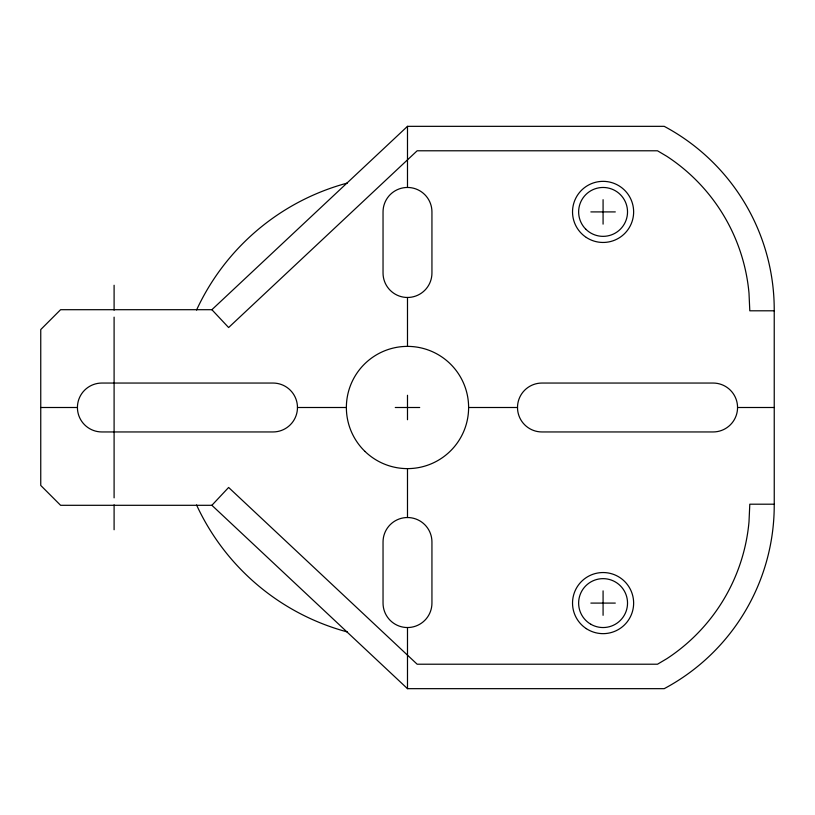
<?xml version="1.0" encoding="UTF-8"?>
<svg xmlns="http://www.w3.org/2000/svg" width="815" height="815" viewBox="0 0 815 815"><rect width="100%" height="100%" fill="white"/><g stroke="black" fill="none" stroke-linecap="round" stroke-linejoin="round"><path stroke-width="1.22" d="M774.25 504.2L774.23 505.3A207.815 207.815 0 0 1 664.205 688.665L407.49 688.665L211.89 505.3L60.595 505.3L40.75 485.445L40.75 329.555L60.595 309.7L211.89 309.7L407.49 126.335L664.205 126.335A207.815 207.815 0 0 1 774.23 309.7L774.25 504.2L749.8 504.2L749.005 521.783A183.344 183.344 0 0 1 666.884 658.652L657.501 664.215L417.158 664.215L228.618 487.462L211.89 505.3M590.855 211.91L615.305 211.91M774.25 310.8L749.8 310.8L749.005 293.217A183.344 183.344 0 0 0 666.884 156.348L657.501 150.785L417.158 150.785L228.618 327.538L211.89 309.7M40.75 407.5L77.425 407.5A24.45 24.45 0 0 1 101.875 383.05L273.015 383.05A24.45 24.45 0 0 1 297.465 407.5L346.365 407.5M395.265 407.5L419.715 407.5M468.615 407.5L517.505 407.5A24.45 24.45 0 0 1 541.955 383.05L713.105 383.05A24.45 24.45 0 0 1 737.555 407.5L774.25 407.5M590.855 603.09L615.305 603.09M603.08 199.685L603.08 224.135M603.08 590.865L603.08 615.315M407.49 126.335L407.49 187.46A24.45 24.45 0 0 1 431.94 211.91L431.94 273.025A24.45 24.45 0 0 1 407.49 297.475L407.49 346.375M407.49 395.275L407.49 419.725M407.49 468.625L407.49 517.525A24.45 24.45 0 0 1 431.94 541.975L431.94 603.09A24.45 24.45 0 0 1 407.49 627.54L407.49 688.665M114.1 285.25L114.1 310.169M114.1 317.137L114.1 497.863M114.1 504.831L114.1 529.75M737.555 407.5A24.45 24.45 0 0 1 713.105 431.95L541.955 431.95A24.45 24.45 0 0 1 517.505 407.5M407.49 187.46A24.45 24.45 0 0 0 383.04 211.91L383.04 273.025A24.45 24.45 0 0 0 407.49 297.475M77.425 407.5A24.45 24.45 0 0 0 101.875 431.95L273.015 431.95A24.45 24.45 0 0 0 297.465 407.5M407.49 627.54A24.45 24.45 0 0 1 383.04 603.09L383.04 541.975A24.45 24.45 0 0 1 407.49 517.525M347.353 631.951A232.367 232.367 0 0 1 196.547 504.954M196.547 310.046A232.367 232.367 0 0 1 347.353 183.049M364.977 451.418A61.125 61.125 0 0 0 466.781 422.353A61.125 61.125 0 0 0 390.711 348.728A61.125 61.125 0 0 0 364.977 451.418M585.791 229.198A24.45 24.45 0 0 0 626.694 218.237A24.45 24.45 0 0 0 596.753 188.296A24.45 24.45 0 0 0 585.791 229.198M590.855 624.27A24.45 24.45 0 0 0 627.53 603.09A24.45 24.45 0 0 0 590.855 581.92A24.45 24.45 0 0 0 590.855 624.27M586.311 237.45A30.562 30.562 0 0 0 633.591 213.662A30.562 30.562 0 0 0 589.347 184.608A30.562 30.562 0 0 0 586.311 237.45M586.311 628.64A30.562 30.562 0 0 0 633.591 604.842A30.562 30.562 0 0 0 589.347 575.798A30.562 30.562 0 0 0 586.311 628.64"/></g></svg>
